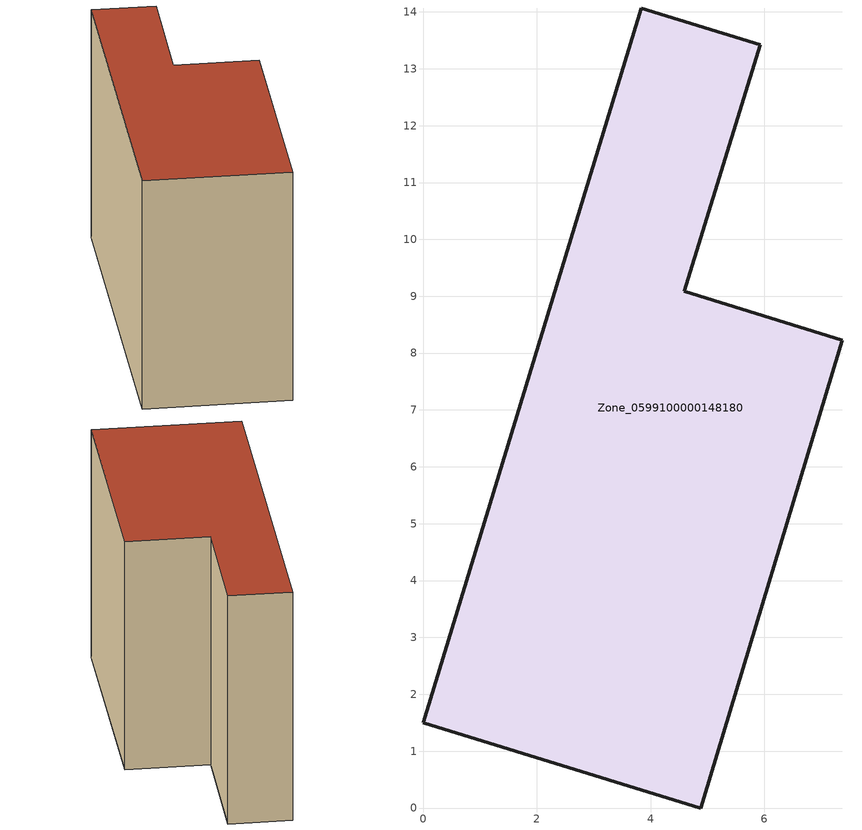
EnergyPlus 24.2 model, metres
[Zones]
Zone_0599100000148180
 floor ground (C_G): 0,1.5 3.83,14.07 5.93,13.42 4.59,9.09 7.37,8.23 4.88,0 z0
 wall outside (C_F): 3.83,14.07 0,1.5 4.88,0 7.37,8.23 4.59,9.09 5.93,13.42 3.83,14.07 z0:8.53
 roof outside (C_R): 0,1.5 4.88,0 7.37,8.23 4.59,9.09 5.93,13.42 3.83,14.07 z8.53
[BUILDING]
Pand.0599100000148180: North Axis=0; Terrain=City; Loads Convergence Tolerance Value=0.04; Temperature Convergence Tolerance Value=0.4; Solar Distribution=FullExterior; Maximum Number of Warmup Days=25; Minimum Number of Warmup Days=1
[Site:Location]
Rotterdam.The.Hague.AP_ZH_NLD Design_Conditions: Latitude=51.96; Longitude=4.45; Time Zone=1; Elevation=-4.5
[SITE:GROUNDTEMPERATURE:BUILDINGSURFACE]
18, 18, 18, 18, 18, 18, 18, 18, 18, 18, 18, 18
[MATERIAL] Thermal Absorptance=0.9; Solar Absorptance=0.7; Visible Absorptance=0.7
Name | Roughness | Thickness | Conductivity | Density | Specific Heat
G.TI.1975-1991 | MediumSmooth | 0.15 | 0.288461 | 540 | 1210
F.TI.1975-1991 | Rough | 0.3 | 0.230769 | 1920 | 840
R.TI.1975-1991 | MediumRough | 0.2 | 0.153846 | 1500 | 1000
[CONSTRUCTION]
C_G: G.TI.1975-1991
C_F: F.TI.1975-1991
C_R: R.TI.1975-1991
[ZONE]
Zone_0599100000148180: Type=1; Multiplier=1; Ceiling Height=Autocalculate; Volume=Autocalculate; Floor Area=autocalculate; Part of Total Floor Area=Yes
[ZONEINFILTRATION:DESIGNFLOWRATE]
Infil_Zone_0599100000148180: Zone or ZoneList or Space or SpaceList=Zone_0599100000148180; Schedule=AlwaysOn; Design Flow Rate Calculation Method=Flow/Area; Flow Rate per Floor Area=0.003; Constant Term Coefficient=1; Temperature Term Coefficient=0; Velocity Term Coefficient=0; Velocity Squared Term Coefficient=0
[HVACTEMPLATE:ZONE:IDEALLOADSAIRSYSTEM]
Zone_0599100000148180: Maximum Heating Supply Air Temperature=50; Minimum Cooling Supply Air Temperature=13; Maximum Heating Supply Air Humidity Ratio=0.0156; Minimum Cooling Supply Air Humidity Ratio=0.0077; Heating Limit=NoLimit; Cooling Limit=NoLimit; Dehumidification Control Type=ConstantSensibleHeatRatio; Cooling Sensible Heat Ratio=0.7; Dehumidification Setpoint=60; Humidification Control Type=None; Humidification Setpoint=30; Outdoor Air Method=None; Outdoor Air Flow Rate per Person=0.00944; Outdoor Air Flow Rate per Zone Floor Area=0; Outdoor Air Flow Rate per Zone=0; Demand Controlled Ventilation Type=None; Outdoor Air Economizer Type=NoEconomizer; Heat Recovery Type=None; Sensible Heat Recovery Effectiveness=0.7; Latent Heat Recovery Effectiveness=0.65
[ZONECONTROL:THERMOSTAT]
ThermostatControl_Zone_0599100000148180: Zone or ZoneList=Zone_0599100000148180; Control Type Schedule=DualSetpointControlType; Control 1=Thermostat_Zone_0599100000148180; Temperature Difference Between Cutout And Setpoint=0
[THERMOSTATSETPOINT:DUALSETPOINT]
Thermostat_Zone_0599100000148180: Heating Setpoint Temperature Schedule=HeatingSetpoint_Zone_0599100000148180; Cooling Setpoint Temperature Schedule=CoolingSetpoint_Zone_0599100000148180
[SCHEDULE:COMPACT]
HeatingSetpoint_Zone_0599100000148180: Through: 12/31, For: AllDays, Until: 24:00, 21
CoolingSetpoint_Zone_0599100000148180: Through: 12/31, For: AllDays, Until: 24:00, 24
DualSetpointControlType: Through: 12/31, For: AllDays, Until: 24:00, 4
AlwaysOn: Through: 12/31, For: AllDays, Until: 24:00, 1
